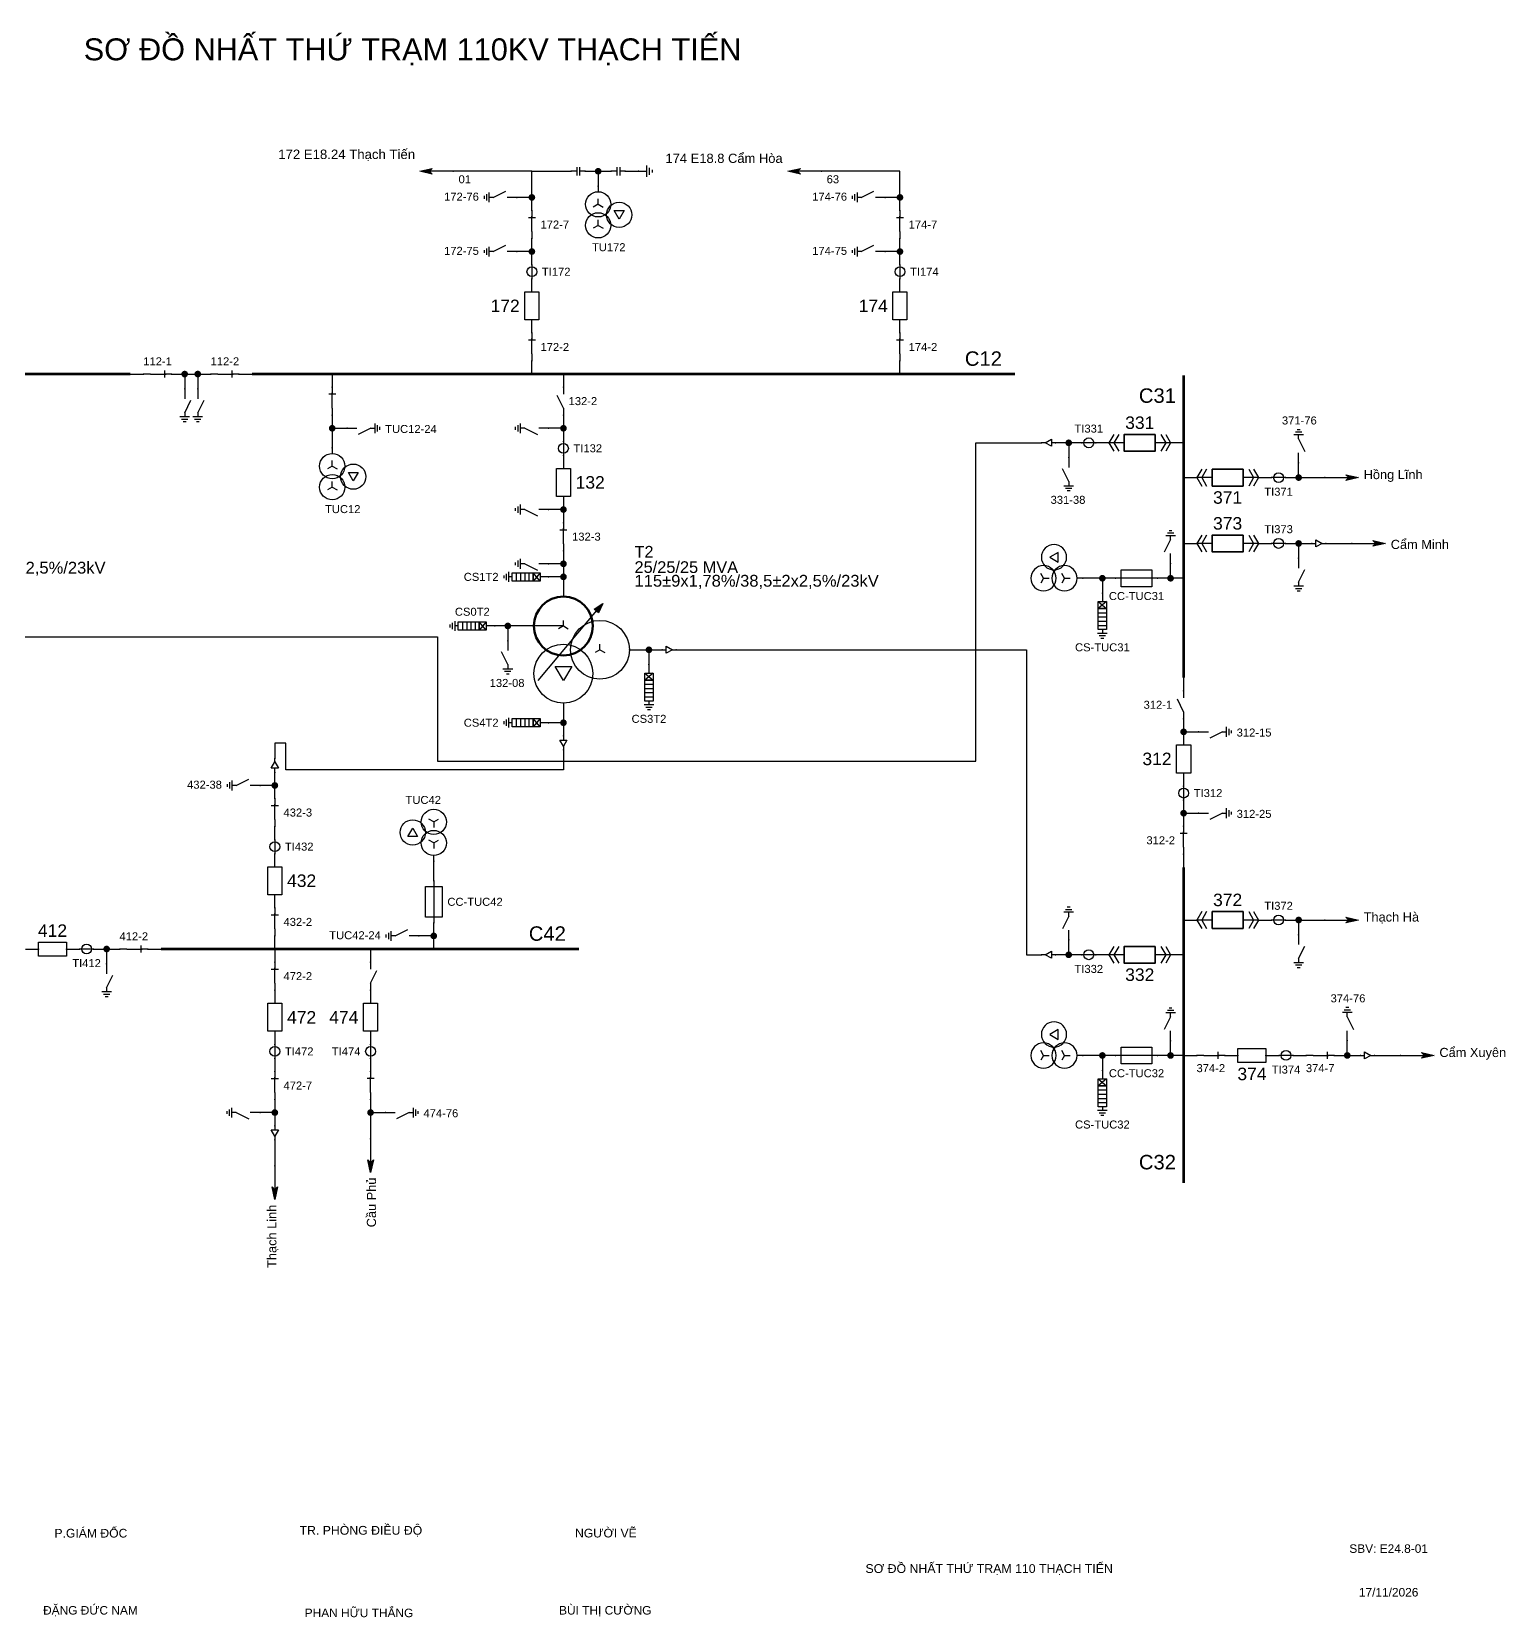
# Model space of a CAD drawing. Header units: millimetres. Extents: x -377 to 411, y 7 to 290.
# Drawn here: x 148.2 to 410.9, y 7.4 to 290.1 of the extents above; entities that cross this region are included whole.
import ezdxf

# ---------------------------------------------------------------- set-up
doc = ezdxf.new("R2010")
doc.units = ezdxf.units.MM
for name, color, linetype, lineweight in [('BUSBAR_110KV', 1, 'Continuous', 50), ('BUSBAR_22KV', 5, 'Continuous', 50), ('BUSBAR_35KV', 30, 'Continuous', 50), ('GROUND', 3, 'Continuous', 25), ('HV_110KV', 1, 'Continuous', 25), ('MV_22KV', 5, 'Continuous', 25), ('MV_35KV', 30, 'Continuous', 25)]:
    doc.layers.add(name, color=color, linetype=linetype, lineweight=lineweight)
doc.layers.add('SYM_PORTS', color=8, linetype='Continuous', plot=False)
doc.layers.add('TEXT', color=7, linetype='Continuous')
doc.styles.add('SLD_TEXT', font='arial.ttf')

# ---------------------------------------------------------------- blocks, each defined once
blk = doc.blocks.new('SYM_DISCONNECTOR_CLOSED')
at = {"lineweight": 25}
for points in [[(-0.625, 1.25), (0.625, 1.25)], [(0, 2.5), (0, 1.25)], [(0, -1.25), (0, 1.5)], [(0, -1.25), (0, -2.5)]]:
    blk.add_lwpolyline(points, dxfattribs=at)
at = {"layer": 'SYM_PORTS'}
for p in [(0, 2.5), (0, -2.5)]:
    blk.add_point(p, dxfattribs=at)
blk.add_attdef('DEVICE_CODE', (1.625, -0.5), '', height=2)
blk = doc.blocks.new('SYM_EARTHING_SWITCH_OPEN')
at = {"lineweight": 25}
for points in [[(0, 3), (0, 1.25)], [(0, -1.25), (-1.125, 1)], [(-0.875, -2), (0.875, -2)], [(-0.5625, -2.4375), (0.5625, -2.4375)], [(0, -1.25), (0, -2)], [(-0.25, -2.875), (0.25, -2.875)]]:
    blk.add_lwpolyline(points, dxfattribs=at)
at = {"layer": 'SYM_PORTS'}
blk.add_point((0, 3), dxfattribs=at)
blk.add_attdef('DEVICE_CODE', (1.875, 0), '', height=2)
blk = doc.blocks.new('SYM_CIRCUIT_BREAKER')
at = {"lineweight": 25}
blk.add_lwpolyline([(-1.25, 2.5), (1.25, 2.5), (1.25, -2.5), (-1.25, -2.5)], close=True, dxfattribs=at)
at = {"layer": 'SYM_PORTS'}
for p in [(0, 2.5), (0, -2.5)]:
    blk.add_point(p, dxfattribs=at)
blk.add_attdef('DEVICE_CODE', (2.25, -0.5), '', height=2)
at = {"flags": 1}
blk.add_attdef('RATING', (2.25, -3.5), '', height=2, dxfattribs=at)
blk = doc.blocks.new('SYM_CURRENT_TRANSFORMER')
at = {"lineweight": 25}
blk.add_lwpolyline([(0, 1.25), (0, -1.25)], dxfattribs=at)
blk.add_circle((0, 0), 0.875, dxfattribs=at)
at = {"layer": 'SYM_PORTS'}
for p in [(0, 1.25), (0, -1.25)]:
    blk.add_point(p, dxfattribs=at)
blk.add_attdef('DEVICE_CODE', (1.875, -1.75), '', height=2)
at = {"flags": 1}
blk.add_attdef('RATIO', (1.875, -4.75), '', height=2, dxfattribs=at)
blk = doc.blocks.new('SYM_COUPLING_CAPACITOR')
at = {"lineweight": 25}
for points in [[(-0.75, 0.25), (0.75, 0.25)], [(0, 1.25), (0, 0.25)], [(-0.75, -0.25), (0.75, -0.25)], [(0, -0.25), (0, -1.25)]]:
    blk.add_lwpolyline(points, dxfattribs=at)
at = {"layer": 'SYM_PORTS'}
for p in [(0, 1.25), (0, -1.25)]:
    blk.add_point(p, dxfattribs=at)
blk.add_attdef('DEVICE_CODE', (1.75, -1.75), '', height=2)
blk = doc.blocks.new('SYM_VOLTAGE_TRANSFORMER')
at = {"lineweight": 25}
for points in [[(0, 4.625), (0, 3.625)], [(0, 1.375), (-0.8625, 0.875)], [(0, 1.375), (0, 2.375)], [(0, 1.375), (0.8625, 0.875)], [(0, -2.375), (-0.8625, -2.875)], [(0, -2.375), (0, -1.375)], [(0, -2.375), (0.8625, -2.875)]]:
    blk.add_lwpolyline(points, dxfattribs=at)
blk.add_lwpolyline([(2.875, 0.25), (4.625, 0.25), (3.75, -1.25)], close=True, dxfattribs=at)
for centre in [(0, 1.375), (3.75, -0.5), (0, -2.375)]:
    blk.add_circle(centre, 2.25, dxfattribs=at)
at = {"layer": 'SYM_PORTS'}
blk.add_point((0, 4.625), dxfattribs=at)
blk.add_attdef('DEVICE_CODE', (7, 1.625), '', height=2)
at = {"flags": 1}
blk.add_attdef('RATIO', (7, -1.375), '', height=2, dxfattribs=at)
blk = doc.blocks.new('SYM_GROUND_SYMBOL')
at = {"lineweight": 25}
for points in [[(0, 1.25), (0, -0.25)], [(-1, -0.25), (1, -0.25)], [(-0.625, -0.75), (0.625, -0.75)], [(-0.25, -1.25), (0.25, -1.25)]]:
    blk.add_lwpolyline(points, dxfattribs=at)
at = {"layer": 'SYM_PORTS'}
blk.add_point((0, 1.25), dxfattribs=at)
blk = doc.blocks.new('SYM_LINE_FEEDER_ARROW')
blk.add_hatch(color=7).paths.add_polyline_path([(0, -3), (-0.5, -0.75), (0, -1.25), (0.5, -0.75)])
at = {"lineweight": 25}
blk.add_lwpolyline([(0, 3), (0, -1.25)], dxfattribs=at)
blk.add_lwpolyline([(0, -3), (-0.5, -0.75), (0, -1.25), (0.5, -0.75)], close=True, dxfattribs=at)
at = {"layer": 'SYM_PORTS'}
blk.add_point((0, 3), dxfattribs=at)
blk.add_attdef('LINE_NAME', (1.5, 0), '', height=2)
blk = doc.blocks.new('SYM_DISCONNECTOR_OPEN')
at = {"lineweight": 25}
for points in [[(0, -1.25), (-1.125, 1)], [(0, 2.5), (0, 1.25)], [(0, -1.25), (0, -2.5)]]:
    blk.add_lwpolyline(points, dxfattribs=at)
at = {"layer": 'SYM_PORTS'}
for p in [(0, 2.5), (0, -2.5)]:
    blk.add_point(p, dxfattribs=at)
blk.add_attdef('DEVICE_CODE', (1, -0.5), '', height=2)
blk = doc.blocks.new('SYM_SURGE_ARRESTER')
at = {"lineweight": 25}
for points in [[(0, 4), (0, 2.5)], [(-0.75, 2.5), (0.75, 1.25)], [(0.75, 2.5), (-0.75, 1.25)], [(-0.75, 0.5), (0.75, 0.5)], [(-0.75, -0.25), (0.75, -0.25)], [(-0.75, -1), (0.75, -1)], [(-0.75, -1.75), (0.75, -1.75)], [(0, -2.5), (0, -3.125)], [(-0.875, -3.125), (0.875, -3.125)], [(-0.5625, -3.5625), (0.5625, -3.5625)], [(-0.25, -4), (0.25, -4)]]:
    blk.add_lwpolyline(points, dxfattribs=at)
for points in [[(-0.75, 2.5), (0.75, 2.5), (0.75, 1.25), (-0.75, 1.25)], [(-0.75, 1.25), (0.75, 1.25), (0.75, -2.5), (-0.75, -2.5)]]:
    blk.add_lwpolyline(points, close=True, dxfattribs=at)
at = {"layer": 'SYM_PORTS'}
blk.add_point((0, 4), dxfattribs=at)
blk.add_attdef('DEVICE_CODE', (1.875, 1), '', height=2)
blk = doc.blocks.new('SYM_TRANSFORMER_3W')
blk.add_hatch(color=7).paths.add_polyline_path([(3.75, 8.25), (3.0125, 6.575), (2.2375, 7.225)])
at = {"lineweight": 25}
for points in [[(-7.75, -5.5), (3.0125, 7.35)], [(-3.25, 4.25), (-8.5, 4.25)], [(-3.25, 4.25), (-4.1125, 3.75)], [(-3.25, 4.25), (-3.25, 5.25)], [(-3.25, 4.25), (-2.3875, 3.75)], [(3.25, 0), (2.3875, -0.5)], [(3.25, 0), (3.25, 1)], [(3.25, 0), (4.1125, -0.5)]]:
    blk.add_lwpolyline(points, dxfattribs=at)
for points in [[(3.75, 8.25), (3.0125, 6.575), (2.2375, 7.225)], [(-4.75, -3), (-1.75, -3), (-3.25, -5.5)]]:
    blk.add_lwpolyline(points, close=True, dxfattribs=at)
at = {"lineweight": 50}
blk.add_circle((-3.25, 4.25), 5.25, dxfattribs=at)
at = {"lineweight": 25}
for centre in [(3.25, 0), (-3.25, -4.25)]:
    blk.add_circle(centre, 5.25, dxfattribs=at)
at = {"layer": 'SYM_PORTS'}
for p in [(-3.25, 9.5), (-8.5, 4.25), (8.5, 0), (-3.25, -9.5)]:
    blk.add_point(p, dxfattribs=at)
blk.add_attdef('DEVICE_CODE', (9.5, 6.5), '', height=2)
at = {"flags": 1}
for tag, p in [('POWER', (9.5, 3.5)), ('VOLTAGE_RATIO', (9.5, 0.5))]:
    blk.add_attdef(tag, p, '', height=2, dxfattribs=at)
blk = doc.blocks.new('SYM_CABLE_TERMINATION')
at = {"lineweight": 25}
blk.add_lwpolyline([(-0.625, 0.5), (0.625, 0.5), (0, -0.625)], close=True, dxfattribs=at)
for points in [[(0, 1.25), (0, 0.5)], [(0, -0.625), (0, -1.25)]]:
    blk.add_lwpolyline(points, dxfattribs=at)
at = {"layer": 'SYM_PORTS'}
for p in [(0, 1.25), (0, -1.25)]:
    blk.add_point(p, dxfattribs=at)
blk = doc.blocks.new('SYM_DRAWOUT_BREAKER')
at = {"lineweight": 25}
for points in [[(-1.5, 4.625), (0, 5.5), (1.5, 4.625)], [(-1.5, 3.75), (0, 4.625), (1.5, 3.75)], [(0, 5.5), (0, 2.75)], [(0, -2.75), (0, -5.5)], [(-1.5, -3.75), (0, -4.625), (1.5, -3.75)], [(-1.5, -4.625), (0, -5.5), (1.5, -4.625)]]:
    blk.add_lwpolyline(points, dxfattribs=at)
at = {"lineweight": 35}
blk.add_lwpolyline([(-1.5, 2.75), (1.5, 2.75), (1.5, -2.75), (-1.5, -2.75)], close=True, dxfattribs=at)
at = {"layer": 'SYM_PORTS'}
for p in [(0, 5.5), (0, -5.5)]:
    blk.add_point(p, dxfattribs=at)
blk.add_attdef('DEVICE_CODE', (2.5, 2.5), '', height=2)
at = {"flags": 1}
blk.add_attdef('RATING', (2.5, -0.5), '', height=2, dxfattribs=at)
blk = doc.blocks.new('SYM_FUSE_DISCONNECTOR')
at = {"lineweight": 25}
blk.add_lwpolyline([(0, 3.75), (0, -3.75)], dxfattribs=at)
blk.add_lwpolyline([(-1.5, 2.75), (1.5, 2.75), (1.5, -2.75), (-1.5, -2.75)], close=True, dxfattribs=at)
at = {"layer": 'SYM_PORTS'}
for p in [(0, 3.75), (0, -3.75)]:
    blk.add_point(p, dxfattribs=at)
blk.add_attdef('DEVICE_CODE', (2.5, 0.75), '', height=2)
at = {"flags": 1}
blk.add_attdef('RATING', (2.5, -2.25), '', height=2, dxfattribs=at)

msp = doc.modelspace()

# ---------------------------------------------------------------- hatches: boundary and pattern name
at = {"layer": 'HV_110KV'}
h = msp.add_hatch(color=7, dxfattribs=at)
edge = h.paths.add_edge_path()
edge.add_arc((249.15, 265.22), 0.6, 0, 360)
h = msp.add_hatch(color=7, dxfattribs=at)
edge = h.paths.add_edge_path()
edge.add_arc((237.33, 260.56), 0.6, 0, 360)
h = msp.add_hatch(color=7, dxfattribs=at)
edge = h.paths.add_edge_path()
edge.add_arc((302.95, 260.56), 0.6, 0, 360)
h = msp.add_hatch(color=7, dxfattribs=at)
edge = h.paths.add_edge_path()
edge.add_arc((237.33, 250.9), 0.6, 0, 360)
h = msp.add_hatch(color=7, dxfattribs=at)
edge = h.paths.add_edge_path()
edge.add_arc((302.95, 250.9), 0.6, 0, 360)
h = msp.add_hatch(color=7, dxfattribs=at)
edge = h.paths.add_edge_path()
edge.add_arc((175.44, 229.07), 0.6, 0, 360)
h = msp.add_hatch(color=7, dxfattribs=at)
edge = h.paths.add_edge_path()
edge.add_arc((177.77, 229.07), 0.6, 0, 360)
h = msp.add_hatch(color=7, dxfattribs=at)
edge = h.paths.add_edge_path()
edge.add_arc((201.74, 219.4), 0.6, 0, 360)
h = msp.add_hatch(color=7, dxfattribs=at)
edge = h.paths.add_edge_path()
edge.add_arc((242.96, 219.4), 0.6, 0, 360)
h = msp.add_hatch(color=7, dxfattribs=at)
edge = h.paths.add_edge_path()
edge.add_arc((242.96, 204.91), 0.6, 0, 360)
h = msp.add_hatch(color=7, dxfattribs=at)
edge = h.paths.add_edge_path()
edge.add_arc((242.96, 195.24), 0.6, 0, 360)
h = msp.add_hatch(color=7, dxfattribs=at)
edge = h.paths.add_edge_path()
edge.add_arc((242.96, 192.91), 0.6, 0, 360)
h = msp.add_hatch(color=7, dxfattribs=at)
edge = h.paths.add_edge_path()
edge.add_arc((233.04, 184.16), 0.6, 0, 360)
at = {"layer": 'MV_22KV'}
h = msp.add_hatch(color=7, dxfattribs=at)
edge = h.paths.add_edge_path()
edge.add_arc((242.96, 166.91), 0.6, 0, 360)
h = msp.add_hatch(color=7, dxfattribs=at)
edge = h.paths.add_edge_path()
edge.add_arc((191.51, 155.73), 0.6, 0, 360)
h = msp.add_hatch(color=7, dxfattribs=at)
edge = h.paths.add_edge_path()
edge.add_arc((219.84, 128.9), 0.6, 0, 360)
h = msp.add_hatch(color=7, dxfattribs=at)
edge = h.paths.add_edge_path()
edge.add_arc((161.53, 126.57), 0.6, 0, 360)
h = msp.add_hatch(color=7, dxfattribs=at)
edge = h.paths.add_edge_path()
edge.add_arc((191.51, 97.41), 0.6, 0, 360)
h = msp.add_hatch(color=7, dxfattribs=at)
edge = h.paths.add_edge_path()
edge.add_arc((208.57, 97.41), 0.6, 0, 360)
at = {"layer": 'MV_35KV'}
h = msp.add_hatch(color=7, dxfattribs=at)
edge = h.paths.add_edge_path()
edge.add_arc((333.03, 216.81), 0.6, 0, 360)
h = msp.add_hatch(color=7, dxfattribs=at)
edge = h.paths.add_edge_path()
edge.add_arc((374.02, 210.61), 0.6, 0, 360)
h = msp.add_hatch(color=7, dxfattribs=at)
edge = h.paths.add_edge_path()
edge.add_arc((374.02, 198.87), 0.6, 0, 360)
h = msp.add_hatch(color=7, dxfattribs=at)
edge = h.paths.add_edge_path()
edge.add_arc((339.03, 192.66), 0.6, 0, 360)
h = msp.add_hatch(color=7, dxfattribs=at)
edge = h.paths.add_edge_path()
edge.add_arc((351.19, 192.66), 0.6, 0, 360)
h = msp.add_hatch(color=7, dxfattribs=at)
edge = h.paths.add_edge_path()
edge.add_arc((258.2, 179.91), 0.6, 0, 360)
h = msp.add_hatch(color=7, dxfattribs=at)
edge = h.paths.add_edge_path()
edge.add_arc((353.52, 165.28), 0.6, 0, 360)
h = msp.add_hatch(color=7, dxfattribs=at)
edge = h.paths.add_edge_path()
edge.add_arc((353.52, 150.78), 0.6, 0, 360)
h = msp.add_hatch(color=7, dxfattribs=at)
edge = h.paths.add_edge_path()
edge.add_arc((374.02, 131.74), 0.6, 0, 360)
h = msp.add_hatch(color=7, dxfattribs=at)
edge = h.paths.add_edge_path()
edge.add_arc((333.03, 125.54), 0.6, 0, 360)
h = msp.add_hatch(color=7, dxfattribs=at)
edge = h.paths.add_edge_path()
edge.add_arc((339.03, 107.59), 0.6, 0, 360)
h = msp.add_hatch(color=7, dxfattribs=at)
edge = h.paths.add_edge_path()
edge.add_arc((351.19, 107.59), 0.6, 0, 360)
h = msp.add_hatch(color=7, dxfattribs=at)
edge = h.paths.add_edge_path()
edge.add_arc((382.69, 107.6), 0.6, 0, 360)

# ---------------------------------------------------------------- linework, layer by layer
at = {"layer": 'BUSBAR_110KV', "const_width": 0.465}
for points in [[(43.01, 229.07), (165.78, 229.07)], [(187.44, 229.07), (323.45, 229.07)]]:
    msp.add_lwpolyline(points, dxfattribs=at)
at = {"layer": 'BUSBAR_22KV', "const_width": 0.465}
msp.add_lwpolyline([(171.2, 126.57), (245.72, 126.57)], dxfattribs=at)
at = {"layer": 'BUSBAR_35KV', "const_width": 0.465}
for points in [[(353.52, 228.85), (353.52, 174.94)], [(353.52, 141.12), (353.52, 84.87)]]:
    msp.add_lwpolyline(points, dxfattribs=at)
at = {"layer": 'GROUND'}
msp.add_lwpolyline([(253.99, 265.22), (256.32, 265.22)], dxfattribs=at)
at = {"layer": 'HV_110KV'}
for points in [[(237.33, 265.22), (223.33, 265.22)], [(237.33, 260.56), (237.33, 265.22)], [(237.33, 265.22), (244.32, 265.22)], [(246.82, 265.22), (249.15, 265.22)], [(249.15, 265.22), (249.15, 262.58)], [(249.15, 265.22), (251.49, 265.22)], [(302.95, 260.56), (302.95, 265.22), (288.96, 265.22)], [(237.33, 260.56), (234.68, 260.56)], [(237.33, 258.23), (237.33, 260.56)], [(302.95, 260.56), (300.31, 260.56)], [(302.95, 258.23), (302.95, 260.56)], [(237.33, 250.9), (237.33, 253.23)], [(302.95, 250.9), (302.95, 253.23)], [(237.33, 250.9), (234.68, 250.9)], [(237.33, 248.56), (237.33, 250.9)], [(302.95, 250.9), (300.31, 250.9)], [(302.95, 248.56), (302.95, 250.9)], [(237.33, 243.73), (237.33, 246.06)], [(302.95, 243.73), (302.95, 246.06)], [(237.33, 236.4), (237.33, 238.73)], [(302.95, 236.4), (302.95, 238.73)], [(165.78, 229.07), (168.11, 229.07)], [(173.11, 229.07), (175.44, 229.07)], [(175.44, 229.07), (175.44, 226.42)], [(175.44, 229.07), (177.77, 229.07)], [(177.77, 229.07), (177.77, 226.42)], [(177.77, 229.07), (180.1, 229.07)], [(185.1, 229.07), (187.44, 229.07)], [(201.74, 229.07), (201.74, 226.73)], [(237.33, 229.07), (237.33, 231.4)], [(242.96, 229.07), (242.96, 226.73)], [(302.95, 229.07), (302.95, 231.4)], [(201.74, 221.73), (201.74, 219.4)], [(242.96, 221.73), (242.96, 219.4)], [(201.74, 219.4), (204.38, 219.4)], [(201.74, 219.4), (201.74, 215.9)], [(242.96, 219.4), (240.31, 219.4)], [(242.96, 219.4), (242.96, 217.07)], [(242.96, 214.57), (242.96, 212.24)], [(242.96, 207.24), (242.96, 204.91)], [(242.96, 204.91), (240.31, 204.91)], [(242.96, 204.91), (242.96, 202.57)], [(242.96, 195.24), (240.31, 195.24)], [(242.96, 197.57), (242.96, 195.24)], [(242.96, 195.24), (242.96, 192.91)], [(242.96, 192.91), (240.31, 192.91)], [(242.96, 192.91), (242.96, 189.41)], [(233.04, 184.16), (230.71, 184.16)], [(237.71, 184.16), (233.04, 184.16)], [(233.04, 184.16), (233.04, 181.52)]]:
    msp.add_lwpolyline(points, dxfattribs=at)
at = {"layer": 'MV_22KV'}
for points in [[(242.96, 170.41), (242.96, 166.91)], [(242.96, 166.91), (240.31, 166.91)], [(242.96, 166.91), (242.96, 164.58)], [(242.96, 162.08), (242.96, 159.38), (242.96, 158.54), (193.5, 158.54), (193.5, 163.26), (191.51, 163.26), (191.51, 160.56)], [(191.51, 155.73), (188.87, 155.73)], [(191.51, 155.73), (191.51, 158.06)], [(191.51, 153.4), (191.51, 155.73)], [(191.51, 146.06), (191.51, 148.4)], [(191.51, 141.23), (191.51, 143.56)], [(219.84, 138.73), (219.84, 142.23)], [(191.51, 133.9), (191.51, 136.23)], [(219.84, 128.9), (219.84, 131.23)], [(191.51, 126.57), (191.51, 128.9)], [(219.84, 128.9), (217.2, 128.9)], [(219.84, 126.57), (219.84, 128.9)], [(147.04, 126.57), (149.37, 126.57)], [(154.37, 126.57), (156.7, 126.57)], [(159.2, 126.57), (161.53, 126.57)], [(161.53, 126.57), (161.53, 123.92)], [(161.53, 126.57), (163.86, 126.57)], [(168.86, 126.57), (171.2, 126.57)], [(191.51, 126.57), (191.51, 124.23)], [(208.57, 126.57), (208.57, 124.23)], [(191.51, 119.23), (191.51, 116.9)], [(208.57, 119.23), (208.57, 116.9)], [(191.51, 111.9), (191.51, 109.57)], [(208.57, 111.9), (208.57, 109.57)], [(191.51, 107.07), (191.51, 104.74)], [(208.57, 107.07), (208.57, 104.74)], [(191.51, 99.74), (191.51, 97.41)], [(208.57, 99.74), (208.57, 97.41)], [(191.51, 97.41), (188.87, 97.41)], [(191.51, 97.41), (191.51, 95.07)], [(208.57, 97.41), (211.21, 97.41)], [(208.57, 97.41), (208.57, 92.74)], [(191.51, 92.57), (191.51, 87.91)]]:
    msp.add_lwpolyline(points, dxfattribs=at)
at = {"layer": 'MV_35KV'}
for points in [[(121.7, 182.24), (124.4, 182.24), (220.5, 182.24), (220.5, 160.04), (316.5, 160.04), (316.5, 216.81), (325.5, 216.81), (328.2, 216.81)], [(333.03, 216.81), (330.7, 216.81)], [(335.36, 216.81), (333.03, 216.81)], [(333.03, 216.81), (333.03, 214.17)], [(340.19, 216.81), (337.86, 216.81)], [(353.52, 216.81), (351.19, 216.81)], [(374.02, 210.61), (374.02, 213.26)], [(353.52, 210.61), (355.86, 210.61)], [(366.86, 210.61), (369.19, 210.61)], [(371.69, 210.61), (374.02, 210.61)], [(374.02, 210.61), (378.69, 210.61)], [(353.52, 198.87), (355.86, 198.87)], [(366.86, 198.87), (369.19, 198.87)], [(371.69, 198.87), (374.02, 198.87)], [(374.02, 198.87), (374.02, 196.23)], [(374.02, 198.87), (376.35, 198.87)], [(378.85, 198.87), (383.52, 198.87)], [(351.19, 192.66), (351.19, 195.3)], [(339.03, 192.66), (335.53, 192.66)], [(341.36, 192.66), (339.03, 192.66)], [(339.03, 192.66), (339.03, 190.01)], [(351.19, 192.66), (348.86, 192.66)], [(353.52, 192.66), (351.19, 192.66)], [(254.71, 179.91), (258.2, 179.91)], [(258.2, 179.91), (258.2, 177.27)], [(258.2, 179.91), (260.54, 179.91)], [(263.04, 179.91), (265.74, 179.91), (325.5, 179.91), (325.5, 125.54), (328.2, 125.54)], [(353.52, 174.94), (353.52, 172.61)], [(353.52, 167.61), (353.52, 165.28)], [(353.52, 165.28), (356.17, 165.28)], [(353.52, 165.28), (353.52, 162.94)], [(353.52, 157.94), (353.52, 155.61)], [(353.52, 153.11), (353.52, 150.78)], [(353.52, 150.78), (356.17, 150.78)], [(353.52, 150.78), (353.52, 148.45)], [(353.52, 143.45), (353.52, 141.12)], [(353.52, 131.74), (355.86, 131.74)], [(366.86, 131.74), (369.19, 131.74)], [(371.69, 131.74), (374.02, 131.74)], [(374.02, 131.74), (374.02, 129.1)], [(374.02, 131.74), (378.69, 131.74)], [(333.03, 125.54), (333.03, 128.19)], [(333.03, 125.54), (330.7, 125.54)], [(335.36, 125.54), (333.03, 125.54)], [(340.19, 125.54), (337.86, 125.54)], [(353.52, 125.54), (351.19, 125.54)], [(382.69, 107.6), (382.69, 110.25)], [(339.03, 107.59), (335.53, 107.59)], [(341.36, 107.59), (339.03, 107.59)], [(339.03, 107.59), (339.03, 104.94)], [(351.19, 107.59), (348.86, 107.59)], [(351.19, 107.59), (351.19, 110.23)], [(353.52, 107.59), (351.19, 107.59)], [(353.52, 107.6), (355.86, 107.6)], [(360.86, 107.6), (363.19, 107.6)], [(368.19, 107.6), (370.52, 107.6)], [(373.02, 107.6), (375.35, 107.6)], [(380.35, 107.6), (382.69, 107.6)], [(382.69, 107.6), (385.02, 107.6)], [(387.52, 107.6), (392.18, 107.6)]]:
    msp.add_lwpolyline(points, dxfattribs=at)

# ---------------------------------------------------------------- block references
at = {"layer": 'GROUND'}
for name, p, rotation in [('SYM_COUPLING_CAPACITOR', (252.74, 265.22), 270), ('SYM_GROUND_SYMBOL', (257.57, 265.22), 90)]:
    msp.add_blockref(name, p, dxfattribs=dict(at, rotation=rotation))
at = {"layer": 'HV_110KV', "rotation": 270}
for name, p in [('SYM_LINE_FEEDER_ARROW', (220.33, 265.22)), ('SYM_COUPLING_CAPACITOR', (245.57, 265.22)), ('SYM_LINE_FEEDER_ARROW', (285.96, 265.22))]:
    msp.add_blockref(name, p, dxfattribs=at)
at = {"layer": 'HV_110KV'}
ref = msp.add_blockref('SYM_EARTHING_SWITCH_OPEN', (231.68, 260.56), dxfattribs=dict(at, rotation=270))
ref.add_attrib('DEVICE_CODE', '172-76', (221.68, 259.98), dxfattribs={"layer": 'TEXT', "height": 1.427, "style": 'SLD_TEXT'})
ref = msp.add_blockref('SYM_VOLTAGE_TRANSFORMER', (249.15, 257.95), dxfattribs=at)
ref.add_attrib('DEVICE_CODE', 'TU172', (248.04, 250.97), dxfattribs={"layer": 'TEXT', "height": 1.427, "style": 'SLD_TEXT'})
ref = msp.add_blockref('SYM_EARTHING_SWITCH_OPEN', (297.31, 260.56), dxfattribs=dict(at, rotation=270))
ref.add_attrib('DEVICE_CODE', '174-76', (287.31, 259.98), dxfattribs={"layer": 'TEXT', "height": 1.427, "style": 'SLD_TEXT'})
ref = msp.add_blockref('SYM_DISCONNECTOR_CLOSED', (237.33, 255.73), dxfattribs=at)
ref.add_attrib('DEVICE_CODE', '172-7', (238.87, 255.01), dxfattribs={"layer": 'TEXT', "height": 1.427, "style": 'SLD_TEXT'})
ref = msp.add_blockref('SYM_DISCONNECTOR_CLOSED', (302.95, 255.73), dxfattribs=at)
ref.add_attrib('DEVICE_CODE', '174-7', (304.5, 255.01), dxfattribs={"layer": 'TEXT', "height": 1.427, "style": 'SLD_TEXT'})
ref = msp.add_blockref('SYM_EARTHING_SWITCH_OPEN', (231.68, 250.9), dxfattribs=dict(at, rotation=270))
ref.add_attrib('DEVICE_CODE', '172-75', (221.68, 250.32), dxfattribs={"layer": 'TEXT', "height": 1.427, "style": 'SLD_TEXT'})
ref = msp.add_blockref('SYM_EARTHING_SWITCH_OPEN', (297.31, 250.9), dxfattribs=dict(at, rotation=270))
ref.add_attrib('DEVICE_CODE', '174-75', (287.31, 250.32), dxfattribs={"layer": 'TEXT', "height": 1.427, "style": 'SLD_TEXT'})
ref = msp.add_blockref('SYM_CURRENT_TRANSFORMER', (237.33, 247.31), dxfattribs=at)
ref.add_attrib('DEVICE_CODE', 'TI172', (239.12, 246.6), dxfattribs={"layer": 'TEXT', "height": 1.427, "style": 'SLD_TEXT'})
ref = msp.add_blockref('SYM_CURRENT_TRANSFORMER', (302.95, 247.31), dxfattribs=at)
ref.add_attrib('DEVICE_CODE', 'TI174', (304.75, 246.6), dxfattribs={"layer": 'TEXT', "height": 1.427, "style": 'SLD_TEXT'})
ref = msp.add_blockref('SYM_CIRCUIT_BREAKER', (237.33, 241.23), dxfattribs=at)
ref.add_attrib('DEVICE_CODE', '172', (229.97, 240.11), dxfattribs={"layer": 'TEXT', "height": 2.227, "style": 'SLD_TEXT'})
ref = msp.add_blockref('SYM_CIRCUIT_BREAKER', (302.95, 241.23), dxfattribs=at)
ref.add_attrib('DEVICE_CODE', '174', (295.59, 240.11), dxfattribs={"layer": 'TEXT', "height": 2.227, "style": 'SLD_TEXT'})
ref = msp.add_blockref('SYM_DISCONNECTOR_CLOSED', (237.33, 233.9), dxfattribs=at)
ref.add_attrib('DEVICE_CODE', '172-2', (238.87, 233.18), dxfattribs={"layer": 'TEXT', "height": 1.427, "style": 'SLD_TEXT'})
ref = msp.add_blockref('SYM_DISCONNECTOR_CLOSED', (302.95, 233.9), dxfattribs=at)
ref.add_attrib('DEVICE_CODE', '174-2', (304.5, 233.18), dxfattribs={"layer": 'TEXT', "height": 1.427, "style": 'SLD_TEXT'})
ref = msp.add_blockref('SYM_DISCONNECTOR_CLOSED', (170.61, 229.07), dxfattribs=dict(at, rotation=270))
ref.add_attrib('DEVICE_CODE', '112-1', (168.06, 230.62), dxfattribs={"layer": 'TEXT', "height": 1.427, "style": 'SLD_TEXT'})
ref = msp.add_blockref('SYM_DISCONNECTOR_CLOSED', (182.6, 229.07), dxfattribs=dict(at, rotation=270))
ref.add_attrib('DEVICE_CODE', '112-2', (180.06, 230.62), dxfattribs={"layer": 'TEXT', "height": 1.427, "style": 'SLD_TEXT'})
at = {"layer": 'HV_110KV', "xscale": -1}
for name, p in [('SYM_DISCONNECTOR_CLOSED', (201.74, 224.23)), ('SYM_EARTHING_SWITCH_OPEN', (177.77, 223.42)), ('SYM_EARTHING_SWITCH_OPEN', (175.44, 223.42))]:
    msp.add_blockref(name, p, dxfattribs=at)
at = {"layer": 'HV_110KV'}
ref = msp.add_blockref('SYM_DISCONNECTOR_OPEN', (242.96, 224.23), dxfattribs=at)
ref.add_attrib('DEVICE_CODE', '132-2', (243.88, 223.53), dxfattribs={"layer": 'TEXT', "height": 1.427, "style": 'SLD_TEXT'})
at = {"layer": 'HV_110KV', "xscale": -1, "rotation": 270}
for p in [(237.31, 219.4), (237.31, 204.91), (237.31, 195.24)]:
    msp.add_blockref('SYM_EARTHING_SWITCH_OPEN', p, dxfattribs=at)
at = {"layer": 'HV_110KV'}
ref = msp.add_blockref('SYM_EARTHING_SWITCH_OPEN', (207.38, 219.4), dxfattribs=dict(at, rotation=90))
ref.add_attrib('DEVICE_CODE', 'TUC12-24', (211.18, 218.56), dxfattribs={"layer": 'TEXT', "height": 1.427, "style": 'SLD_TEXT'})
ref = msp.add_blockref('SYM_VOLTAGE_TRANSFORMER', (201.74, 211.28), dxfattribs=at)
ref.add_attrib('DEVICE_CODE', 'TUC12', (200.46, 204.28), dxfattribs={"layer": 'TEXT', "height": 1.427, "style": 'SLD_TEXT'})
ref = msp.add_blockref('SYM_CURRENT_TRANSFORMER', (242.96, 215.82), dxfattribs=at)
ref.add_attrib('DEVICE_CODE', 'TI132', (244.75, 215.12), dxfattribs={"layer": 'TEXT', "height": 1.427, "style": 'SLD_TEXT'})
ref = msp.add_blockref('SYM_CIRCUIT_BREAKER', (242.96, 209.74), dxfattribs=at)
ref.add_attrib('DEVICE_CODE', '132', (245.13, 208.64), dxfattribs={"layer": 'TEXT', "height": 2.229, "style": 'SLD_TEXT'})
ref = msp.add_blockref('SYM_DISCONNECTOR_CLOSED', (242.96, 200.07), dxfattribs=at)
ref.add_attrib('DEVICE_CODE', '132-3', (244.5, 199.37), dxfattribs={"layer": 'TEXT', "height": 1.427, "style": 'SLD_TEXT'})
ref = msp.add_blockref('SYM_TRANSFORMER_3W', (246.21, 179.91), dxfattribs=at)
ref.add_attrib('DEVICE_CODE', 'T2', (255.63, 196.35), dxfattribs={"layer": 'TEXT', "height": 2.077, "style": 'SLD_TEXT'})
ref = msp.add_blockref('SYM_SURGE_ARRESTER', (236.31, 192.91), dxfattribs=dict(at, rotation=270))
ref.add_attrib('DEVICE_CODE', 'CS1T2', (225.19, 192.2), dxfattribs={"layer": 'TEXT', "height": 1.427, "style": 'SLD_TEXT'})
ref = msp.add_blockref('SYM_SURGE_ARRESTER', (226.71, 184.16), dxfattribs=dict(at, rotation=270))
ref.add_attrib('DEVICE_CODE', 'CS0T2', (223.61, 185.98), dxfattribs={"layer": 'TEXT', "height": 1.427, "style": 'SLD_TEXT'})
ref = msp.add_blockref('SYM_EARTHING_SWITCH_OPEN', (233.04, 178.52), dxfattribs=at)
ref.add_attrib('DEVICE_CODE', '132-08', (229.81, 173.29), dxfattribs={"layer": 'TEXT', "height": 1.427, "style": 'SLD_TEXT'})
at = {"layer": 'MV_22KV'}
ref = msp.add_blockref('SYM_SURGE_ARRESTER', (236.31, 166.91), dxfattribs=dict(at, rotation=270))
ref.add_attrib('DEVICE_CODE', 'CS4T2', (225.19, 166.2), dxfattribs={"layer": 'TEXT', "height": 1.427, "style": 'SLD_TEXT'})
for name, p in [('SYM_CABLE_TERMINATION', (242.96, 163.33)), ('SYM_CABLE_TERMINATION', (191.51, 93.82)), ('SYM_LINE_FEEDER_ARROW', (208.57, 89.74)), ('SYM_LINE_FEEDER_ARROW', (191.51, 84.91))]:
    msp.add_blockref(name, p, dxfattribs=at)
at = {"layer": 'MV_22KV', "rotation": 180}
msp.add_blockref('SYM_CABLE_TERMINATION', (191.51, 159.31), dxfattribs=at)
at = {"layer": 'MV_22KV'}
ref = msp.add_blockref('SYM_EARTHING_SWITCH_OPEN', (185.87, 155.73), dxfattribs=dict(at, rotation=270))
ref.add_attrib('DEVICE_CODE', '432-38', (175.87, 155.15), dxfattribs={"layer": 'TEXT', "height": 1.427, "style": 'SLD_TEXT'})
ref = msp.add_blockref('SYM_DISCONNECTOR_CLOSED', (191.51, 150.9), dxfattribs=at)
ref.add_attrib('DEVICE_CODE', '432-3', (193.06, 150.19), dxfattribs={"layer": 'TEXT', "height": 1.427, "style": 'SLD_TEXT'})
ref = msp.add_blockref('SYM_VOLTAGE_TRANSFORMER', (219.84, 146.85), dxfattribs=dict(at, rotation=180))
ref.add_attrib('DEVICE_CODE', 'TUC42', (214.81, 152.43), dxfattribs={"layer": 'TEXT', "height": 1.427, "style": 'SLD_TEXT'})
ref = msp.add_blockref('SYM_CURRENT_TRANSFORMER', (191.51, 144.81), dxfattribs=at)
ref.add_attrib('DEVICE_CODE', 'TI432', (193.31, 144.11), dxfattribs={"layer": 'TEXT', "height": 1.427, "style": 'SLD_TEXT'})
ref = msp.add_blockref('SYM_CIRCUIT_BREAKER', (191.51, 138.73), dxfattribs=at)
ref.add_attrib('DEVICE_CODE', '432', (193.69, 137.63), dxfattribs={"layer": 'TEXT', "height": 2.229, "style": 'SLD_TEXT'})
ref = msp.add_blockref('SYM_FUSE_DISCONNECTOR', (219.84, 134.98), dxfattribs=at)
ref.add_attrib('DEVICE_CODE', 'CC-TUC42', (222.27, 134.27), dxfattribs={"layer": 'TEXT', "height": 1.427, "style": 'SLD_TEXT'})
ref = msp.add_blockref('SYM_DISCONNECTOR_CLOSED', (191.51, 131.4), dxfattribs=at)
ref.add_attrib('DEVICE_CODE', '432-2', (193.06, 130.69), dxfattribs={"layer": 'TEXT', "height": 1.427, "style": 'SLD_TEXT'})
ref = msp.add_blockref('SYM_CIRCUIT_BREAKER', (151.87, 126.57), dxfattribs=dict(at, rotation=270))
ref.add_attrib('DEVICE_CODE', '412', (149.28, 128.74), dxfattribs={"layer": 'TEXT', "height": 2.227, "style": 'SLD_TEXT'})
ref = msp.add_blockref('SYM_EARTHING_SWITCH_OPEN', (214.2, 128.9), dxfattribs=dict(at, rotation=270))
ref.add_attrib('DEVICE_CODE', 'TUC42-24', (201.21, 128.31), dxfattribs={"layer": 'TEXT', "height": 1.427, "style": 'SLD_TEXT'})
ref = msp.add_blockref('SYM_CURRENT_TRANSFORMER', (157.95, 126.57), dxfattribs=dict(at, rotation=270))
ref.add_attrib('DEVICE_CODE', 'TI412', (155.4, 123.34), dxfattribs={"layer": 'TEXT', "height": 1.427, "style": 'SLD_TEXT'})
ref = msp.add_blockref('SYM_DISCONNECTOR_CLOSED', (166.36, 126.57), dxfattribs=dict(at, rotation=270))
ref.add_attrib('DEVICE_CODE', '412-2', (163.82, 128.12), dxfattribs={"layer": 'TEXT', "height": 1.427, "style": 'SLD_TEXT'})
at = {"layer": 'MV_22KV', "xscale": -1}
for name, p in [('SYM_DISCONNECTOR_OPEN', (208.57, 121.73)), ('SYM_EARTHING_SWITCH_OPEN', (161.53, 120.92)), ('SYM_DISCONNECTOR_CLOSED', (208.57, 102.24))]:
    msp.add_blockref(name, p, dxfattribs=at)
at = {"layer": 'MV_22KV'}
ref = msp.add_blockref('SYM_DISCONNECTOR_CLOSED', (191.51, 121.73), dxfattribs=at)
ref.add_attrib('DEVICE_CODE', '472-2', (193.06, 121.02), dxfattribs={"layer": 'TEXT', "height": 1.427, "style": 'SLD_TEXT'})
ref = msp.add_blockref('SYM_CIRCUIT_BREAKER', (191.51, 114.4), dxfattribs=at)
ref.add_attrib('DEVICE_CODE', '472', (193.69, 113.28), dxfattribs={"layer": 'TEXT', "height": 2.227, "style": 'SLD_TEXT'})
ref = msp.add_blockref('SYM_CIRCUIT_BREAKER', (208.57, 114.4), dxfattribs=at)
ref.add_attrib('DEVICE_CODE', '474', (201.21, 113.29), dxfattribs={"layer": 'TEXT', "height": 2.23, "style": 'SLD_TEXT'})
ref = msp.add_blockref('SYM_CURRENT_TRANSFORMER', (191.51, 108.32), dxfattribs=at)
ref.add_attrib('DEVICE_CODE', 'TI472', (193.31, 107.6), dxfattribs={"layer": 'TEXT', "height": 1.427, "style": 'SLD_TEXT'})
ref = msp.add_blockref('SYM_CURRENT_TRANSFORMER', (208.57, 108.32), dxfattribs=at)
ref.add_attrib('DEVICE_CODE', 'TI474', (201.68, 107.61), dxfattribs={"layer": 'TEXT', "height": 1.427, "style": 'SLD_TEXT'})
ref = msp.add_blockref('SYM_DISCONNECTOR_CLOSED', (191.51, 102.24), dxfattribs=at)
ref.add_attrib('DEVICE_CODE', '472-7', (193.06, 101.52), dxfattribs={"layer": 'TEXT', "height": 1.427, "style": 'SLD_TEXT'})
at = {"layer": 'MV_22KV', "xscale": -1, "rotation": 270}
msp.add_blockref('SYM_EARTHING_SWITCH_OPEN', (185.87, 97.41), dxfattribs=at)
at = {"layer": 'MV_22KV'}
ref = msp.add_blockref('SYM_EARTHING_SWITCH_OPEN', (214.21, 97.41), dxfattribs=dict(at, rotation=90))
ref.add_attrib('DEVICE_CODE', '474-76', (218.01, 96.58), dxfattribs={"layer": 'TEXT', "height": 1.427, "style": 'SLD_TEXT'})
at = {"layer": 'MV_35KV'}
ref = msp.add_blockref('SYM_DRAWOUT_BREAKER', (345.69, 216.81), dxfattribs=dict(at, rotation=270))
ref.add_attrib('DEVICE_CODE', '331', (343.1, 219.28), dxfattribs={"layer": 'TEXT', "height": 2.229, "style": 'SLD_TEXT'})
ref = msp.add_blockref('SYM_EARTHING_SWITCH_OPEN', (374.02, 216.26), dxfattribs=dict(at, rotation=180))
ref.add_attrib('DEVICE_CODE', '371-76', (371.04, 220.08), dxfattribs={"layer": 'TEXT', "height": 1.427, "style": 'SLD_TEXT'})
ref = msp.add_blockref('SYM_CURRENT_TRANSFORMER', (336.61, 216.81), dxfattribs=dict(at, rotation=270))
ref.add_attrib('DEVICE_CODE', 'TI331', (334.06, 218.63), dxfattribs={"layer": 'TEXT', "height": 1.427, "style": 'SLD_TEXT'})
for name, p, rotation in [('SYM_CABLE_TERMINATION', (329.45, 216.81), 270), ('SYM_LINE_FEEDER_ARROW', (381.69, 210.61), 90), ('SYM_CABLE_TERMINATION', (377.6, 198.87), 90), ('SYM_LINE_FEEDER_ARROW', (386.52, 198.87), 90), ('SYM_CABLE_TERMINATION', (261.79, 179.91), 90), ('SYM_LINE_FEEDER_ARROW', (381.69, 131.74), 90), ('SYM_CABLE_TERMINATION', (329.45, 125.54), 270), ('SYM_CABLE_TERMINATION', (386.27, 107.6), 90), ('SYM_LINE_FEEDER_ARROW', (395.18, 107.6), 90)]:
    msp.add_blockref(name, p, dxfattribs=dict(at, rotation=rotation))
ref = msp.add_blockref('SYM_EARTHING_SWITCH_OPEN', (333.03, 211.17), dxfattribs=at)
ref.add_attrib('DEVICE_CODE', '331-38', (329.8, 205.93), dxfattribs={"layer": 'TEXT', "height": 1.427, "style": 'SLD_TEXT'})
ref = msp.add_blockref('SYM_DRAWOUT_BREAKER', (361.36, 210.61), dxfattribs=dict(at, rotation=270))
ref.add_attrib('DEVICE_CODE', '371', (358.76, 205.95), dxfattribs={"layer": 'TEXT', "height": 2.229, "style": 'SLD_TEXT'})
ref = msp.add_blockref('SYM_CURRENT_TRANSFORMER', (370.44, 210.61), dxfattribs=dict(at, rotation=270))
ref.add_attrib('DEVICE_CODE', 'TI371', (367.89, 207.38), dxfattribs={"layer": 'TEXT', "height": 1.427, "style": 'SLD_TEXT'})
at = {"layer": 'MV_35KV', "xscale": -1}
for name, p, rotation in [('SYM_EARTHING_SWITCH_OPEN', (351.19, 198.3), 180), ('SYM_VOLTAGE_TRANSFORMER', (330.91, 192.66), 270), ('SYM_EARTHING_SWITCH_OPEN', (333.03, 131.19), 180), ('SYM_EARTHING_SWITCH_OPEN', (351.19, 113.23), 180), ('SYM_VOLTAGE_TRANSFORMER', (330.91, 107.59), 270)]:
    msp.add_blockref(name, p, dxfattribs=dict(at, rotation=rotation))
at = {"layer": 'MV_35KV'}
ref = msp.add_blockref('SYM_DRAWOUT_BREAKER', (361.36, 198.87), dxfattribs=dict(at, rotation=270))
ref.add_attrib('DEVICE_CODE', '373', (358.76, 201.34), dxfattribs={"layer": 'TEXT', "height": 2.229, "style": 'SLD_TEXT'})
ref = msp.add_blockref('SYM_CURRENT_TRANSFORMER', (370.44, 198.87), dxfattribs=dict(at, rotation=270))
ref.add_attrib('DEVICE_CODE', 'TI373', (367.89, 200.7), dxfattribs={"layer": 'TEXT', "height": 1.427, "style": 'SLD_TEXT'})
at = {"layer": 'MV_35KV', "xscale": -1}
for p in [(374.02, 193.23), (374.02, 126.1)]:
    msp.add_blockref('SYM_EARTHING_SWITCH_OPEN', p, dxfattribs=at)
at = {"layer": 'MV_35KV'}
ref = msp.add_blockref('SYM_FUSE_DISCONNECTOR', (345.11, 192.66), dxfattribs=dict(at, rotation=270))
ref.add_attrib('DEVICE_CODE', 'CC-TUC31', (340.19, 188.78), dxfattribs={"layer": 'TEXT', "height": 1.427, "style": 'SLD_TEXT'})
ref = msp.add_blockref('SYM_SURGE_ARRESTER', (339.03, 186.01), dxfattribs=at)
ref.add_attrib('DEVICE_CODE', 'CS-TUC31', (334.16, 179.64), dxfattribs={"layer": 'TEXT', "height": 1.427, "style": 'SLD_TEXT'})
ref = msp.add_blockref('SYM_SURGE_ARRESTER', (258.2, 173.27), dxfattribs=at)
ref.add_attrib('DEVICE_CODE', 'CS3T2', (255.1, 166.89), dxfattribs={"layer": 'TEXT', "height": 1.427, "style": 'SLD_TEXT'})
ref = msp.add_blockref('SYM_DISCONNECTOR_OPEN', (353.52, 170.11), dxfattribs=at)
ref.add_attrib('DEVICE_CODE', '312-1', (346.38, 169.4), dxfattribs={"layer": 'TEXT', "height": 1.427, "style": 'SLD_TEXT'})
ref = msp.add_blockref('SYM_EARTHING_SWITCH_OPEN', (359.17, 165.28), dxfattribs=dict(at, rotation=90))
ref.add_attrib('DEVICE_CODE', '312-15', (362.97, 164.45), dxfattribs={"layer": 'TEXT', "height": 1.427, "style": 'SLD_TEXT'})
ref = msp.add_blockref('SYM_CIRCUIT_BREAKER', (353.52, 160.44), dxfattribs=at)
ref.add_attrib('DEVICE_CODE', '312', (346.17, 159.35), dxfattribs={"layer": 'TEXT', "height": 2.229, "style": 'SLD_TEXT'})
ref = msp.add_blockref('SYM_CURRENT_TRANSFORMER', (353.52, 154.36), dxfattribs=at)
ref.add_attrib('DEVICE_CODE', 'TI312', (355.32, 153.66), dxfattribs={"layer": 'TEXT', "height": 1.427, "style": 'SLD_TEXT'})
ref = msp.add_blockref('SYM_EARTHING_SWITCH_OPEN', (359.17, 150.78), dxfattribs=dict(at, rotation=90))
ref.add_attrib('DEVICE_CODE', '312-25', (362.97, 149.95), dxfattribs={"layer": 'TEXT', "height": 1.427, "style": 'SLD_TEXT'})
ref = msp.add_blockref('SYM_DISCONNECTOR_CLOSED', (353.52, 145.95), dxfattribs=at)
ref.add_attrib('DEVICE_CODE', '312-2', (346.88, 145.24), dxfattribs={"layer": 'TEXT', "height": 1.427, "style": 'SLD_TEXT'})
ref = msp.add_blockref('SYM_DRAWOUT_BREAKER', (361.36, 131.74), dxfattribs=dict(at, rotation=270))
ref.add_attrib('DEVICE_CODE', '372', (358.76, 134.21), dxfattribs={"layer": 'TEXT', "height": 2.229, "style": 'SLD_TEXT'})
ref = msp.add_blockref('SYM_CURRENT_TRANSFORMER', (370.44, 131.74), dxfattribs=dict(at, rotation=270))
ref.add_attrib('DEVICE_CODE', 'TI372', (367.89, 133.56), dxfattribs={"layer": 'TEXT', "height": 1.427, "style": 'SLD_TEXT'})
ref = msp.add_blockref('SYM_CURRENT_TRANSFORMER', (336.61, 125.54), dxfattribs=dict(at, rotation=270))
ref.add_attrib('DEVICE_CODE', 'TI332', (334.06, 122.31), dxfattribs={"layer": 'TEXT', "height": 1.427, "style": 'SLD_TEXT'})
ref = msp.add_blockref('SYM_DRAWOUT_BREAKER', (345.69, 125.54), dxfattribs=dict(at, rotation=270))
ref.add_attrib('DEVICE_CODE', '332', (343.1, 120.88), dxfattribs={"layer": 'TEXT', "height": 2.229, "style": 'SLD_TEXT'})
ref = msp.add_blockref('SYM_EARTHING_SWITCH_OPEN', (382.69, 113.25), dxfattribs=dict(at, rotation=180))
ref.add_attrib('DEVICE_CODE', '374-76', (379.71, 117.07), dxfattribs={"layer": 'TEXT', "height": 1.427, "style": 'SLD_TEXT'})
ref = msp.add_blockref('SYM_FUSE_DISCONNECTOR', (345.11, 107.59), dxfattribs=dict(at, rotation=270))
ref.add_attrib('DEVICE_CODE', 'CC-TUC32', (340.19, 103.71), dxfattribs={"layer": 'TEXT', "height": 1.427, "style": 'SLD_TEXT'})
ref = msp.add_blockref('SYM_DISCONNECTOR_CLOSED', (358.36, 107.6), dxfattribs=dict(at, rotation=270))
ref.add_attrib('DEVICE_CODE', '374-2', (355.81, 104.62), dxfattribs={"layer": 'TEXT', "height": 1.427, "style": 'SLD_TEXT'})
ref = msp.add_blockref('SYM_CIRCUIT_BREAKER', (365.69, 107.6), dxfattribs=dict(at, rotation=270))
ref.add_attrib('DEVICE_CODE', '374', (363.1, 103.19), dxfattribs={"layer": 'TEXT', "height": 2.229, "style": 'SLD_TEXT'})
ref = msp.add_blockref('SYM_CURRENT_TRANSFORMER', (371.77, 107.6), dxfattribs=dict(at, rotation=270))
ref.add_attrib('DEVICE_CODE', 'TI374', (369.22, 104.37), dxfattribs={"layer": 'TEXT', "height": 1.427, "style": 'SLD_TEXT'})
ref = msp.add_blockref('SYM_DISCONNECTOR_CLOSED', (377.85, 107.6), dxfattribs=dict(at, rotation=270))
ref.add_attrib('DEVICE_CODE', '374-7', (375.31, 104.62), dxfattribs={"layer": 'TEXT', "height": 1.427, "style": 'SLD_TEXT'})
ref = msp.add_blockref('SYM_SURGE_ARRESTER', (339.03, 100.94), dxfattribs=at)
ref.add_attrib('DEVICE_CODE', 'CS-TUC32', (334.16, 94.57), dxfattribs={"layer": 'TEXT', "height": 1.427, "style": 'SLD_TEXT'})

# ---------------------------------------------------------------- texts
at = {"layer": 'TEXT', "attachment_point": 7, "style": 'SLD_TEXT'}
for s, insert, char_height in [('SƠ ĐỒ NHẤT THỨ TRẠM 110KV THẠCH TIẾN', (157.44, 284.13), 3.9153), ('172 E18.24 Thạch Tiến', (192.11, 267.03), 1.6807), ('174 E18.8 Cẩm Hòa', (261.15, 266.68), 1.6501), ('01', (224.26, 263.06), 1.427), ('63', (289.88, 263.06), 1.427), ('C12', (314.52, 230.5), 2.576), ('C31', (345.54, 223.9), 2.578), ('Hồng Lĩnh', (385.61, 209.84), 1.63), ('Cẩm Minh', (390.44, 197.86), 1.63), ('115±9x1,78%/38,5±2x2,5%/23kV', (117.79, 193.1), 2.1102), ('25/25/25 MVA', (255.63, 193.58), 2.0859), ('115±9x1,78%/38,5±2x2,5%/23kV', (255.63, 190.77), 2.1102), ('Thạch Hà', (385.61, 131.1), 1.63), ('C42', (236.79, 128), 2.576), ('Cẩm Xuyên', (399.11, 106.82), 1.63), ('C32', (345.54, 87.25), 2.578), ('P.GIÁM ĐỐC', (152.23, 21.63), 1.55), ('TR. PHÒNG ĐIỀU ĐỘ', (195.92, 21.81), 1.5654), ('NGƯỜI VẼ', (245.04, 21.65), 1.539), ('SBV: E24.8-01', (383.05, 18.9), 1.5172), ('SƠ ĐỒ NHẤT THỨ TRẠM 110 THẠCH TIẾN', (296.8, 14.99), 1.5706), ('17/11/2026', (384.76, 11.12), 1.517), ('ĐẶNG ĐỨC NAM', (150.2, 7.59), 1.5172), ('PHAN HỮU THẮNG', (196.84, 7.44), 1.5172), ('BÙI THỊ CƯỜNG', (242.18, 7.59), 1.5172)]:
    msp.add_mtext(s, dxfattribs=dict(at, insert=insert, char_height=char_height))
at = {"layer": 'TEXT', "char_height": 1.63, "attachment_point": 7, "rotation": 90, "style": 'SLD_TEXT'}
for s, insert in [('Cầu Phủ', (209.57, 76.96)), ('Thạch Linh', (192.15, 69.72))]:
    msp.add_mtext(s, dxfattribs=dict(at, insert=insert))

doc.saveas('drawing.dxf')
